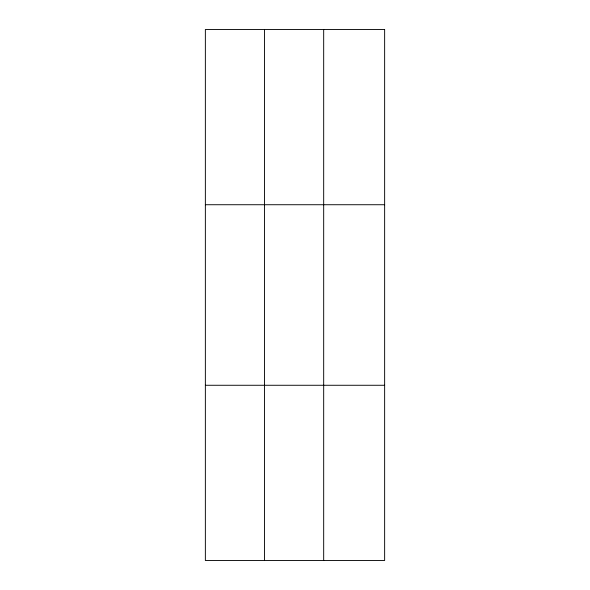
<?xml version="1.0" encoding="UTF-8"?>
<svg xmlns="http://www.w3.org/2000/svg" width="590" height="590" viewBox="0 0 590 590"><rect width="100%" height="100%" fill="white"/><g stroke="black" fill="none" stroke-linecap="round" stroke-linejoin="round"><path stroke-width="0.89" d="M264.519 29.5L264.519 560.5M323.681 29.5L323.681 560.5M205.364 204.73L384.636 204.73M205.364 385.27L384.636 385.27M384.636 29.5L384.636 560.5L205.364 560.5L205.364 29.5L384.636 29.5"/></g></svg>
